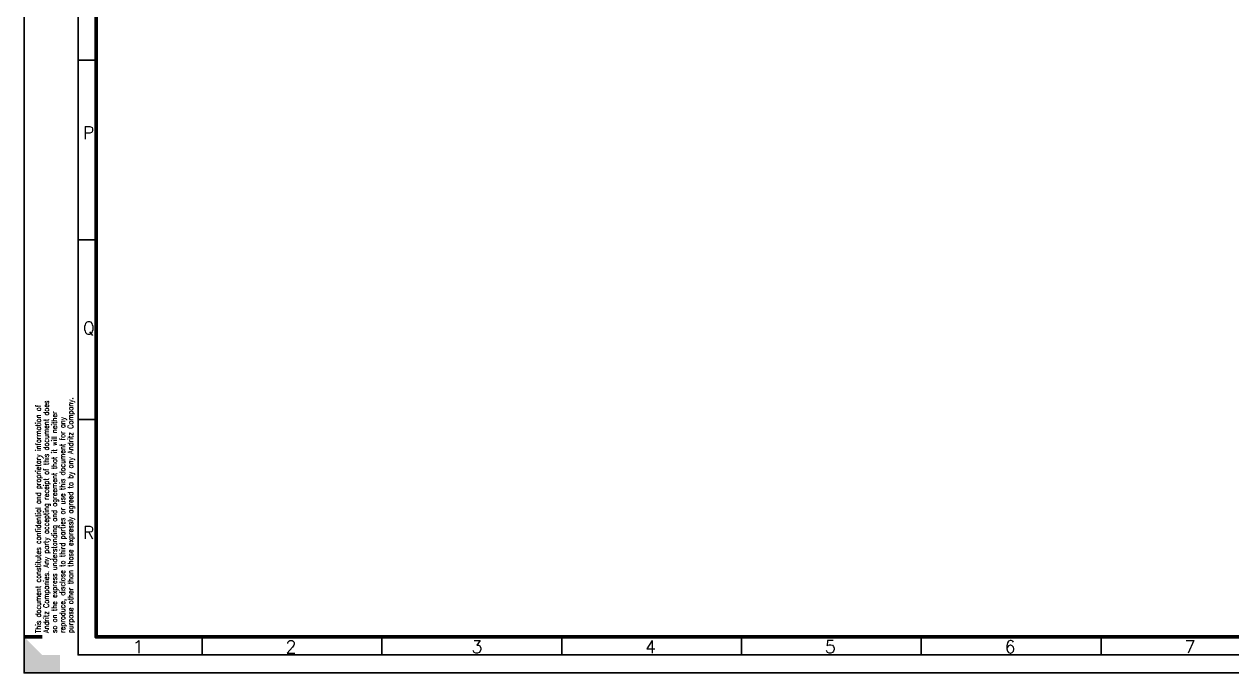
# Model space of a CAD drawing. Header units: millimetres. Extents: x 39335 to 110675, y -13954 to 36506.
# Drawn here: x 39335 to 59487, y -13954 to -3123 of the extents above; entities that cross this region are included whole.
import ezdxf

# ---------------------------------------------------------------- set-up
doc = ezdxf.new("R2010")
doc.units = ezdxf.units.MM
doc.layers.add('M_EQUIP_E7', color=7, linetype='Continuous', lineweight=70)
doc.styles.add('S', font='simplex.shx', dxfattribs={"width": 0.8})

# ---------------------------------------------------------------- blocks, each defined once
blk = doc.blocks.new('A$C4D8E30D3')
at = {"color": 3, "linetype": 'Continuous', "lineweight": 35}
for p, q in [((-575, 170.5), (-580, 170.5)), ((-575, 120.5), (-580, 120.5)), ((-575, 70.5), (-580, 70.5)), ((-545.5, 10), (-545.5, 5)), ((-495.5, 10), (-495.5, 5)), ((-445.5, 10), (-445.5, 5)), ((-395.5, 10), (-395.5, 5)), ((-345.5, 10), (-345.5, 5)), ((-295.5, 10), (-295.5, 5))]:
    blk.add_line(p, q, dxfattribs=at)
at = {"linetype": 'Continuous'}
blk.add_line((-595, 10), (-590, 10), dxfattribs=at)
at = {"color": 3, "linetype": 'Continuous', "lineweight": 35}
for points in [[(594, 0), (-595, 0), (-595, 841), (594, 841)], [(589, 5), (-580, 5), (-580, 836), (589, 836)]]:
    blk.add_lwpolyline(points, close=True, dxfattribs=at)
at = {"color": 7, "linetype": 'Continuous', "lineweight": 70}
blk.add_lwpolyline([(584, 10), (-575, 10), (-575, 831), (584, 831)], close=True, dxfattribs=at)
at = {"linetype": 'Continuous'}
for points in [[(-590, 10), (-595, 10), (-590, 5), (-590, 10)], [(-595, 10), (-595, 0), (-590, 10), (-595, 10)], [(-590, 5), (-585, 5), (-595, 10), (-595, 0)], [(-595, 0), (-585, 0), (-590, 5), (-585, 5)]]:
    blk.add_solid(points, dxfattribs=at)
at = {"color": 3, "linetype": 'Continuous', "lineweight": 35, "style": 'S'}
for s, p in [('P', (-578.65, 148.56)), ('Q', (-578.65, 94.21)), ('R', (-578.65, 37.28)), ('1', (-564.8, 5.51)), ('2', (-522.29, 5.51)), ('3', (-470.56, 5.51)), ('4', (-422.29, 5.51)), ('5', (-372.29, 5.51)), ('6', (-322.29, 5.51)), ('7', (-272.29, 5.51))]:
    blk.add_text(s, height=3.5, dxfattribs=at).set_placement(p)
at = {"color": 3, "linetype": 'Continuous', "lineweight": 35, "style": 'S', "width": 0.8}
for s, p in [('This document constitutes confidential and proprietary information of', (-590.36, 11.09)), ('Andritz Companies. Any party accepting receipt of this document does', (-588.13, 11.09)), ('purpose other than those expressly agreed to by any Andritz Company.', (-581.38, 11.09)), ('so on the express understanding and agreement that it will neither', (-585.88, 11.09)), ('reproduce, disclose to third parties or use this document for any', (-583.63, 11.09))]:
    blk.add_text(s, height=1.5, rotation=90, dxfattribs=at).set_placement(p)

msp = doc.modelspace()

# ---------------------------------------------------------------- block references
at = {"layer": 'M_EQUIP_E7', "lineweight": 35, "xscale": 60, "yscale": 60, "zscale": 60}
msp.add_blockref('A$C4D8E30D3', (75035, -13954.12), dxfattribs=at)

doc.saveas('drawing.dxf')
